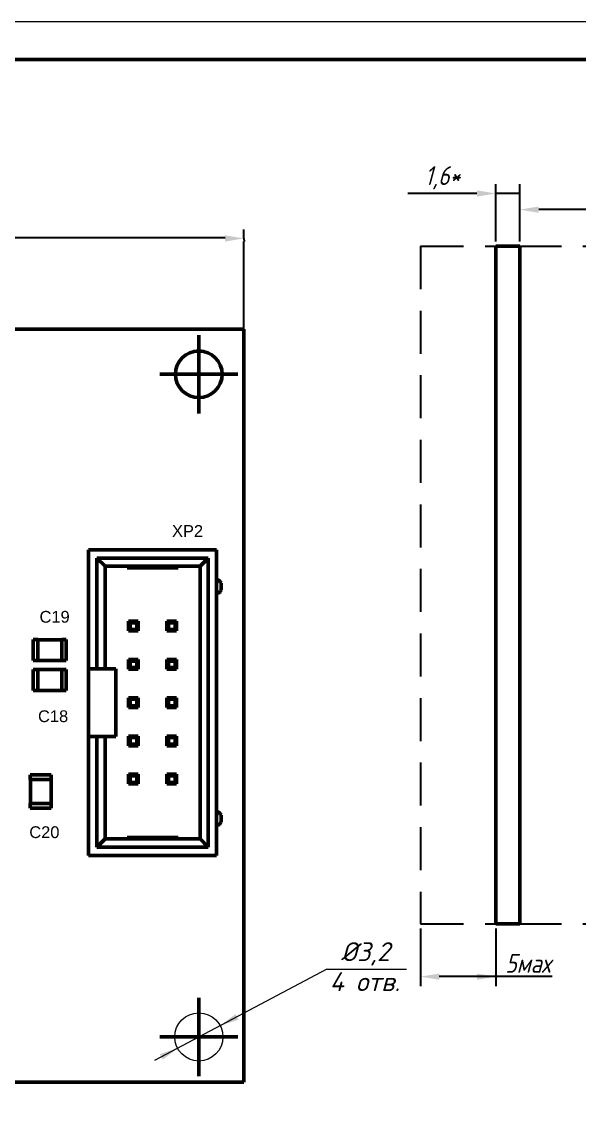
# Model space of a CAD drawing. Header units: millimetres. Extents: x 0 to 866, y 0 to 297.
# Drawn here: x 142.5 to 216.6, y 153 to 297 of the extents above; entities that cross this region are included whole.
import ezdxf

# ---------------------------------------------------------------- set-up
doc = ezdxf.new("R2010")
doc.units = ezdxf.units.MM
doc.linetypes.add('DASHED2', pattern=[9.525, 6.35, -3.175])
doc.layers.add('Dim', color=2, linetype='Continuous')
for name, color, linetype, lineweight in [('OSN25', 2, 'Continuous', 20), ('OSN50', 3, 'Continuous', 50), ('TEXT', 1, 'Continuous', 30)]:
    doc.layers.add(name, color=color, linetype=linetype, lineweight=lineweight)
doc.styles.add('Arial0', font='arial.ttf', dxfattribs={"height": 1.2192})
doc.styles.add('E', font='simplex.shx', dxfattribs={"width": 0.8, "oblique": 15})
doc.styles.add('ISOCPEUR1', font='isocpeui.ttf', dxfattribs={"height": 4.7625})

msp = doc.modelspace()

# ---------------------------------------------------------------- linework, layer by layer
at = {"layer": 'Dim'}
for p, q in [((205.51, 267.81), (205.51, 275.44)), ((208.71, 267.81), (208.71, 275.44)), ((208.71, 267.81), (208.71, 275.44)), ((203.01, 274.19), (193.84, 274.19)), ((208.71, 274.19), (205.51, 274.19)), ((232.51, 272.04), (211.21, 272.04)), ((172.05, 268.22), (172.05, 269.4)), ((53.06, 268.33), (161.03, 268.33)), ((161.03, 268.33), (169.55, 268.33)), ((172.05, 268.22), (172.08, 267.8)), ((172.06, 256.07), (172.06, 267.8)), ((195.51, 176.56), (195.51, 168.94)), ((205.51, 176.56), (205.51, 168.94)), ((213.01, 170.19), (198.01, 170.19))]:
    msp.add_line(p, q, dxfattribs=at)
at = {"layer": 'Dim', "linetype": 'DASHED2', "ltscale": 0.9}
for p, q in [((195.51, 267.19), (205.51, 267.19)), ((195.51, 267.19), (195.51, 177.19)), ((208.51, 267.19), (232.51, 267.19)), ((195.51, 177.19), (205.51, 177.19)), ((208.51, 177.19), (232.51, 177.19))]:
    msp.add_line(p, q, dxfattribs=at)
at = {"layer": 'Dim'}
for points in [[(203.01, 274.6), (203.01, 273.77), (205.51, 274.19)], [(211.21, 272.46), (211.21, 271.62), (208.71, 272.04)], [(169.55, 268.63), (169.55, 267.8), (172.05, 268.22)], [(198.01, 170.6), (198.01, 169.77), (195.51, 170.19)], [(203.01, 170.6), (203.01, 169.77), (205.51, 170.19)], [(171.31, 164.47), (170.92, 165.21), (168.9, 163.67)], [(161.26, 159.16), (160.87, 159.9), (163.28, 160.7)]]:
    msp.add_solid(points, dxfattribs=at)
at = {"layer": 'OSN25', "color": 2}
for p, q in [((166.06, 244.98), (166.06, 255.38)), ((160.86, 250.18), (171.26, 250.18)), ((183.06, 171.18), (193.64, 171.18)), ((166.06, 156.98), (166.06, 167.38)), ((160.86, 162.18), (171.26, 162.18))]:
    msp.add_line(p, q, dxfattribs=at)
at = {"layer": 'OSN25'}
for p, q in [((183.06, 171.18), (160.17, 159.04)), ((166.06, 162.18), (166.06, 162.18)), ((166.06, 162.18), (166.06, 162.18)), ((166.06, 162.18), (166.06, 162.18)), ((166.06, 162.18), (166.06, 162.18))]:
    msp.add_line(p, q, dxfattribs=at)
at = {"layer": 'OSN25', "linetype": 'Continuous'}
msp.add_lwpolyline([(0, 0), (420, 0), (420, 297), (0, 297)], close=True, dxfattribs=at)
at = {"layer": 'OSN25'}
msp.add_lwpolyline([(166.06, 162.18), (166.06, 162.18), (166.06, 162.18)], dxfattribs=at)
msp.add_circle((166.06, 162.18), 3.2, dxfattribs=at)
at = {"layer": 'OSN50'}
for p, q in [((205.51, 267.19), (205.51, 177.19)), ((208.71, 267.19), (205.51, 267.19)), ((208.71, 177.19), (208.71, 267.19)), ((205.51, 177.19), (208.71, 177.19))]:
    msp.add_line(p, q, dxfattribs=at)
at = {"layer": 'OSN50', "color": 3}
for p, q in [((49.06, 256.18), (172.06, 256.18)), ((166.06, 244.98), (166.06, 255.38)), ((172.06, 256.18), (172.06, 156.18)), ((160.86, 250.18), (171.26, 250.18)), ((168.42, 226.88), (151.42, 226.88)), ((151.42, 226.88), (151.42, 186.28)), ((151.42, 226.88), (151.42, 211.08)), ((151.42, 226.88), (168.42, 226.88)), ((168.42, 226.88), (151.42, 226.88)), ((151.42, 226.88), (151.42, 186.28)), ((151.42, 226.88), (151.42, 211.08)), ((151.42, 226.88), (168.42, 226.88)), ((168.42, 222.88), (168.42, 226.88)), ((168.42, 226.88), (168.42, 186.28)), ((168.42, 222.88), (168.42, 226.88)), ((168.42, 226.88), (168.42, 186.28)), ((152.52, 225.78), (167.32, 225.78)), ((152.52, 211.08), (152.52, 225.78)), ((152.52, 225.78), (153.62, 224.68)), ((152.52, 225.78), (167.32, 225.78)), ((152.52, 211.08), (152.52, 225.78)), ((152.52, 225.78), (153.62, 224.68)), ((166.22, 224.68), (167.32, 225.78)), ((166.22, 224.68), (167.32, 225.78)), ((167.32, 187.38), (167.32, 225.78)), ((167.32, 187.38), (167.32, 225.78)), ((153.62, 211.08), (153.62, 224.68)), ((153.62, 224.68), (166.22, 224.68)), ((153.62, 211.08), (153.62, 224.68)), ((153.62, 224.68), (166.22, 224.68)), ((156.52, 224.68), (156.52, 224.48)), ((156.52, 224.68), (156.52, 224.48)), ((156.52, 224.48), (163.32, 224.48)), ((156.52, 224.48), (163.32, 224.48)), ((163.32, 224.68), (163.32, 224.48)), ((163.32, 224.68), (163.32, 224.48)), ((166.22, 188.48), (166.22, 224.68)), ((166.22, 188.48), (166.22, 224.68)), ((168.56, 222.87), (168.42, 222.88)), ((168.42, 222.88), (168.56, 222.87)), ((168.56, 222.87), (168.42, 222.88)), ((168.42, 222.88), (168.56, 222.87)), ((168.68, 222.82), (168.56, 222.87)), ((168.56, 222.87), (168.68, 222.82)), ((168.68, 222.82), (168.56, 222.87)), ((168.56, 222.87), (168.68, 222.82)), ((168.8, 222.75), (168.68, 222.82)), ((168.68, 222.82), (168.8, 222.75)), ((168.8, 222.75), (168.68, 222.82)), ((168.68, 222.82), (168.8, 222.75)), ((168.89, 222.66), (168.8, 222.75)), ((168.8, 222.75), (168.89, 222.66)), ((168.89, 222.66), (168.8, 222.75)), ((168.8, 222.75), (168.89, 222.66)), ((168.96, 222.54), (168.89, 222.66)), ((168.89, 222.66), (168.96, 222.54)), ((168.96, 222.54), (168.89, 222.66)), ((168.89, 222.66), (168.96, 222.54)), ((169.01, 222.42), (168.96, 222.54)), ((168.96, 222.54), (169.01, 222.42)), ((169.01, 222.42), (168.96, 222.54)), ((168.96, 222.54), (169.01, 222.42)), ((169.02, 222.28), (169.01, 222.42)), ((169.01, 222.42), (169.02, 222.28)), ((169.02, 222.28), (169.01, 222.42)), ((169.01, 222.42), (169.02, 222.28)), ((169.02, 221.68), (169.02, 222.28)), ((169.02, 222.28), (169.02, 221.68)), ((169.02, 221.68), (169.02, 222.28)), ((169.02, 222.28), (169.02, 221.68)), ((168.42, 221.08), (168.56, 221.1)), ((168.42, 221.08), (168.56, 221.1)), ((168.42, 221.08), (168.56, 221.1)), ((168.42, 221.08), (168.56, 221.1)), ((168.42, 192.08), (168.42, 221.08)), ((168.42, 192.08), (168.42, 221.08)), ((168.56, 221.1), (168.68, 221.14)), ((168.56, 221.1), (168.68, 221.14)), ((168.56, 221.1), (168.68, 221.14)), ((168.56, 221.1), (168.68, 221.14)), ((168.68, 221.14), (168.8, 221.21)), ((168.68, 221.14), (168.8, 221.21)), ((168.68, 221.14), (168.8, 221.21)), ((168.68, 221.14), (168.8, 221.21)), ((168.8, 221.21), (168.89, 221.31)), ((168.8, 221.21), (168.89, 221.31)), ((168.8, 221.21), (168.89, 221.31)), ((168.8, 221.21), (168.89, 221.31)), ((168.89, 221.31), (168.96, 221.42)), ((168.89, 221.31), (168.96, 221.42)), ((168.89, 221.31), (168.96, 221.42)), ((168.89, 221.31), (168.96, 221.42)), ((168.96, 221.42), (169.01, 221.55)), ((168.96, 221.42), (169.01, 221.55)), ((168.96, 221.42), (169.01, 221.55)), ((168.96, 221.42), (169.01, 221.55)), ((169.01, 221.55), (169.02, 221.68)), ((169.01, 221.55), (169.02, 221.68)), ((169.01, 221.55), (169.02, 221.68)), ((169.01, 221.55), (169.02, 221.68)), ((156.74, 217.38), (156.94, 217.18)), ((156.74, 217.38), (156.74, 216.1)), ((156.74, 217.38), (158.02, 217.38)), ((156.74, 217.38), (156.94, 217.18)), ((156.74, 217.38), (156.74, 216.1)), ((156.74, 217.38), (158.02, 217.38)), ((156.74, 216.1), (156.94, 216.3)), ((156.74, 216.1), (156.94, 216.3)), ((156.74, 216.1), (158.02, 216.1)), ((156.74, 216.1), (158.02, 216.1)), ((156.94, 217.18), (156.94, 216.3)), ((156.94, 217.18), (157.82, 217.18)), ((156.94, 217.18), (156.94, 216.3)), ((156.94, 217.18), (157.82, 217.18)), ((156.94, 216.3), (157.82, 216.3)), ((156.94, 216.3), (157.82, 216.3)), ((157.82, 217.18), (158.02, 217.38)), ((157.82, 217.18), (158.02, 217.38)), ((157.82, 216.3), (157.82, 217.18)), ((157.82, 216.3), (157.82, 217.18)), ((157.82, 216.3), (158.02, 216.1)), ((157.82, 216.3), (158.02, 216.1)), ((158.02, 216.1), (158.02, 217.38)), ((158.02, 216.1), (158.02, 217.38)), ((161.82, 217.38), (162.02, 217.18)), ((161.82, 217.38), (161.82, 216.1)), ((161.82, 217.38), (163.1, 217.38)), ((161.82, 217.38), (162.02, 217.18)), ((161.82, 217.38), (161.82, 216.1)), ((161.82, 217.38), (163.1, 217.38)), ((161.82, 216.1), (162.02, 216.3)), ((161.82, 216.1), (162.02, 216.3)), ((161.82, 216.1), (163.1, 216.1)), ((161.82, 216.1), (163.1, 216.1)), ((162.02, 217.18), (162.02, 216.3)), ((162.02, 217.18), (162.9, 217.18)), ((162.02, 217.18), (162.02, 216.3)), ((162.02, 217.18), (162.9, 217.18)), ((162.02, 216.3), (162.9, 216.3)), ((162.02, 216.3), (162.9, 216.3)), ((162.9, 217.18), (163.1, 217.38)), ((162.9, 217.18), (163.1, 217.38)), ((162.9, 216.3), (162.9, 217.18)), ((162.9, 216.3), (162.9, 217.18)), ((162.9, 216.3), (163.1, 216.1)), ((162.9, 216.3), (163.1, 216.1)), ((163.1, 216.1), (163.1, 217.38)), ((163.1, 216.1), (163.1, 217.38)), ((144.66, 214.95), (144.06, 214.95)), ((144.06, 214.95), (144.06, 212.15)), ((144.06, 212.15), (144.06, 214.95)), ((144.66, 214.95), (144.06, 214.95)), ((144.66, 214.95), (144.06, 214.95)), ((144.06, 214.95), (144.06, 212.15)), ((144.06, 212.15), (144.06, 214.95)), ((144.66, 214.95), (144.06, 214.95)), ((144.66, 214.93), (144.66, 214.95)), ((144.66, 214.95), (144.66, 212.15)), ((144.66, 214.93), (144.66, 214.95)), ((144.66, 214.95), (144.66, 212.15)), ((147.86, 214.93), (144.66, 214.93)), ((147.86, 214.93), (144.66, 214.93)), ((147.86, 214.93), (144.66, 214.93)), ((147.86, 214.93), (144.66, 214.93)), ((148.46, 214.95), (147.86, 214.95)), ((147.86, 214.95), (147.86, 214.93)), ((148.46, 214.95), (147.86, 214.95)), ((147.86, 212.15), (147.86, 214.95)), ((148.46, 214.95), (147.86, 214.95)), ((147.86, 214.95), (147.86, 214.93)), ((148.46, 214.95), (147.86, 214.95)), ((147.86, 212.15), (147.86, 214.95)), ((148.46, 212.15), (148.46, 214.95)), ((148.46, 212.15), (148.46, 214.95)), ((148.46, 212.15), (148.46, 214.95)), ((148.46, 212.15), (148.46, 214.95)), ((144.06, 212.15), (144.66, 212.15)), ((144.66, 212.15), (144.06, 212.15)), ((144.06, 212.15), (144.66, 212.15)), ((144.66, 212.15), (144.06, 212.15)), ((144.66, 212.15), (144.66, 212.17)), ((144.66, 212.17), (147.86, 212.17)), ((147.86, 212.17), (144.66, 212.17)), ((144.66, 212.15), (144.66, 212.17)), ((144.66, 212.17), (147.86, 212.17)), ((147.86, 212.17), (144.66, 212.17)), ((147.86, 212.17), (147.86, 212.15)), ((147.86, 212.17), (147.86, 212.15)), ((147.86, 212.15), (148.46, 212.15)), ((148.46, 212.15), (147.86, 212.15)), ((147.86, 212.15), (148.46, 212.15)), ((148.46, 212.15), (147.86, 212.15)), ((156.74, 212.3), (156.94, 212.1)), ((156.74, 212.3), (156.74, 211.02)), ((156.74, 212.3), (158.02, 212.3)), ((156.74, 212.3), (156.94, 212.1)), ((156.74, 212.3), (156.74, 211.02)), ((156.74, 212.3), (158.02, 212.3)), ((156.94, 212.1), (156.94, 211.22)), ((156.94, 212.1), (157.82, 212.1)), ((156.94, 212.1), (156.94, 211.22)), ((156.94, 212.1), (157.82, 212.1)), ((157.82, 212.1), (158.02, 212.3)), ((157.82, 212.1), (158.02, 212.3)), ((157.82, 211.22), (157.82, 212.1)), ((157.82, 211.22), (157.82, 212.1)), ((158.02, 211.02), (158.02, 212.3)), ((158.02, 211.02), (158.02, 212.3)), ((161.82, 212.3), (162.02, 212.1)), ((161.82, 212.3), (161.82, 211.02)), ((161.82, 212.3), (163.1, 212.3)), ((161.82, 212.3), (162.02, 212.1)), ((161.82, 212.3), (161.82, 211.02)), ((161.82, 212.3), (163.1, 212.3)), ((162.02, 212.1), (162.02, 211.22)), ((162.02, 212.1), (162.9, 212.1)), ((162.02, 212.1), (162.02, 211.22)), ((162.02, 212.1), (162.9, 212.1)), ((162.9, 212.1), (163.1, 212.3)), ((162.9, 212.1), (163.1, 212.3)), ((162.9, 211.22), (162.9, 212.1)), ((162.9, 211.22), (162.9, 212.1)), ((163.1, 211.02), (163.1, 212.3)), ((163.1, 211.02), (163.1, 212.3)), ((144.06, 210.98), (144.06, 208.18)), ((144.66, 210.98), (144.06, 210.98)), ((144.06, 210.98), (144.66, 210.98)), ((144.06, 210.98), (144.06, 208.18)), ((144.06, 210.98), (144.06, 208.18)), ((144.66, 210.98), (144.06, 210.98)), ((144.06, 210.98), (144.66, 210.98)), ((144.06, 210.98), (144.06, 208.18)), ((144.66, 210.96), (144.66, 210.98)), ((144.66, 210.98), (144.66, 208.18)), ((144.66, 210.96), (144.66, 210.98)), ((144.66, 210.98), (144.66, 208.18)), ((147.86, 210.96), (144.66, 210.96)), ((144.66, 210.96), (147.86, 210.96)), ((147.86, 210.96), (144.66, 210.96)), ((144.66, 210.96), (147.86, 210.96)), ((148.46, 210.98), (147.86, 210.98)), ((147.86, 210.98), (147.86, 210.96)), ((147.86, 210.98), (148.46, 210.98)), ((147.86, 208.18), (147.86, 210.98)), ((148.46, 210.98), (147.86, 210.98)), ((147.86, 210.98), (147.86, 210.96)), ((147.86, 210.98), (148.46, 210.98)), ((147.86, 208.18), (147.86, 210.98)), ((148.46, 208.18), (148.46, 210.98)), ((148.46, 210.98), (148.46, 208.18)), ((148.46, 208.18), (148.46, 210.98)), ((148.46, 210.98), (148.46, 208.18)), ((151.42, 211.08), (152.52, 211.08)), ((151.42, 211.08), (151.42, 202.08)), ((151.42, 211.08), (152.52, 211.08)), ((151.42, 211.08), (151.42, 202.08)), ((152.52, 211.08), (153.62, 211.08)), ((152.52, 211.08), (153.62, 211.08)), ((152.52, 211.08), (153.62, 211.08)), ((152.52, 211.08), (153.62, 211.08)), ((153.62, 211.08), (155.02, 211.08)), ((153.62, 211.08), (155.02, 211.08)), ((155.02, 202.08), (155.02, 211.08)), ((155.02, 202.08), (155.02, 211.08)), ((156.74, 211.02), (156.94, 211.22)), ((156.74, 211.02), (156.94, 211.22)), ((156.74, 211.02), (158.02, 211.02)), ((156.74, 211.02), (158.02, 211.02)), ((156.94, 211.22), (157.82, 211.22)), ((156.94, 211.22), (157.82, 211.22)), ((157.82, 211.22), (158.02, 211.02)), ((157.82, 211.22), (158.02, 211.02)), ((161.82, 211.02), (162.02, 211.22)), ((161.82, 211.02), (162.02, 211.22)), ((161.82, 211.02), (163.1, 211.02)), ((161.82, 211.02), (163.1, 211.02)), ((162.02, 211.22), (162.9, 211.22)), ((162.02, 211.22), (162.9, 211.22)), ((162.9, 211.22), (163.1, 211.02)), ((162.9, 211.22), (163.1, 211.02)), ((144.06, 208.18), (144.66, 208.18)), ((144.06, 208.18), (144.66, 208.18)), ((144.06, 208.18), (144.66, 208.18)), ((144.06, 208.18), (144.66, 208.18)), ((144.66, 208.18), (144.66, 208.2)), ((144.66, 208.2), (147.86, 208.2)), ((144.66, 208.2), (147.86, 208.2)), ((144.66, 208.18), (144.66, 208.2)), ((144.66, 208.2), (147.86, 208.2)), ((144.66, 208.2), (147.86, 208.2)), ((147.86, 208.2), (147.86, 208.18)), ((147.86, 208.2), (147.86, 208.18)), ((147.86, 208.18), (148.46, 208.18)), ((147.86, 208.18), (148.46, 208.18)), ((147.86, 208.18), (148.46, 208.18)), ((147.86, 208.18), (148.46, 208.18)), ((156.74, 207.22), (156.94, 207.02)), ((156.74, 207.22), (156.74, 205.94)), ((156.74, 207.22), (158.02, 207.22)), ((156.74, 207.22), (156.94, 207.02)), ((156.74, 207.22), (156.74, 205.94)), ((156.74, 207.22), (158.02, 207.22)), ((156.74, 205.94), (156.94, 206.14)), ((156.74, 205.94), (156.94, 206.14)), ((156.94, 207.02), (156.94, 206.14)), ((156.94, 207.02), (157.82, 207.02)), ((156.94, 207.02), (156.94, 206.14)), ((156.94, 207.02), (157.82, 207.02)), ((156.94, 206.14), (157.82, 206.14)), ((156.94, 206.14), (157.82, 206.14)), ((157.82, 207.02), (158.02, 207.22)), ((157.82, 207.02), (158.02, 207.22)), ((157.82, 207.02), (157.82, 206.14)), ((157.82, 207.02), (157.82, 206.14)), ((157.82, 206.14), (158.02, 205.94)), ((157.82, 206.14), (158.02, 205.94)), ((158.02, 205.94), (158.02, 207.22)), ((158.02, 205.94), (158.02, 207.22)), ((161.82, 207.22), (162.02, 207.02)), ((161.82, 205.94), (161.82, 207.22)), ((161.82, 207.22), (163.1, 207.22)), ((161.82, 207.22), (162.02, 207.02)), ((161.82, 205.94), (161.82, 207.22)), ((161.82, 207.22), (163.1, 207.22)), ((161.82, 205.94), (162.02, 206.14)), ((161.82, 205.94), (162.02, 206.14)), ((162.02, 207.02), (162.02, 206.14)), ((162.02, 207.02), (162.9, 207.02)), ((162.02, 207.02), (162.02, 206.14)), ((162.02, 207.02), (162.9, 207.02)), ((162.02, 206.14), (162.9, 206.14)), ((162.02, 206.14), (162.9, 206.14)), ((162.9, 207.02), (163.1, 207.22)), ((162.9, 207.02), (163.1, 207.22)), ((162.9, 207.02), (162.9, 206.14)), ((162.9, 207.02), (162.9, 206.14)), ((162.9, 206.14), (163.1, 205.94)), ((162.9, 206.14), (163.1, 205.94)), ((163.1, 207.22), (163.1, 205.94)), ((163.1, 207.22), (163.1, 205.94)), ((156.74, 205.94), (158.02, 205.94)), ((156.74, 205.94), (158.02, 205.94)), ((161.82, 205.94), (163.1, 205.94)), ((161.82, 205.94), (163.1, 205.94)), ((151.42, 202.08), (152.52, 202.08)), ((151.42, 202.08), (151.42, 186.28)), ((151.42, 202.08), (152.52, 202.08)), ((151.42, 202.08), (151.42, 186.28)), ((152.52, 202.08), (153.62, 202.08)), ((152.52, 202.08), (153.62, 202.08)), ((152.52, 187.38), (152.52, 202.08)), ((152.52, 202.08), (153.62, 202.08)), ((152.52, 202.08), (153.62, 202.08)), ((152.52, 187.38), (152.52, 202.08)), ((153.62, 188.48), (153.62, 202.08)), ((153.62, 202.08), (155.02, 202.08)), ((153.62, 188.48), (153.62, 202.08)), ((153.62, 202.08), (155.02, 202.08)), ((156.74, 202.14), (156.94, 201.94)), ((156.74, 202.14), (156.74, 200.86)), ((156.74, 202.14), (158.02, 202.14)), ((156.74, 202.14), (156.94, 201.94)), ((156.74, 202.14), (156.74, 200.86)), ((156.74, 202.14), (158.02, 202.14)), ((156.94, 201.94), (156.94, 201.06)), ((156.94, 201.94), (157.82, 201.94)), ((156.94, 201.94), (156.94, 201.06)), ((156.94, 201.94), (157.82, 201.94)), ((157.82, 201.94), (158.02, 202.14)), ((157.82, 201.94), (158.02, 202.14)), ((157.82, 201.06), (157.82, 201.94)), ((157.82, 201.06), (157.82, 201.94)), ((158.02, 202.14), (158.02, 200.86)), ((158.02, 202.14), (158.02, 200.86)), ((161.82, 202.14), (162.02, 201.94)), ((161.82, 202.14), (161.82, 200.86)), ((161.82, 202.14), (163.1, 202.14)), ((161.82, 202.14), (162.02, 201.94)), ((161.82, 202.14), (161.82, 200.86)), ((161.82, 202.14), (163.1, 202.14)), ((162.02, 201.94), (162.02, 201.06)), ((162.02, 201.94), (162.9, 201.94)), ((162.02, 201.94), (162.02, 201.06)), ((162.02, 201.94), (162.9, 201.94)), ((162.9, 201.94), (163.1, 202.14)), ((162.9, 201.94), (163.1, 202.14)), ((162.9, 201.06), (162.9, 201.94)), ((162.9, 201.06), (162.9, 201.94)), ((163.1, 200.86), (163.1, 202.14)), ((163.1, 200.86), (163.1, 202.14)), ((156.74, 200.86), (156.94, 201.06)), ((156.74, 200.86), (156.94, 201.06)), ((156.74, 200.86), (158.02, 200.86)), ((156.74, 200.86), (158.02, 200.86)), ((156.94, 201.06), (157.82, 201.06)), ((156.94, 201.06), (157.82, 201.06)), ((157.82, 201.06), (158.02, 200.86)), ((157.82, 201.06), (158.02, 200.86)), ((161.82, 200.86), (162.02, 201.06)), ((161.82, 200.86), (162.02, 201.06)), ((161.82, 200.86), (163.1, 200.86)), ((161.82, 200.86), (163.1, 200.86)), ((162.02, 201.06), (162.9, 201.06)), ((162.02, 201.06), (162.9, 201.06)), ((162.9, 201.06), (163.1, 200.86)), ((162.9, 201.06), (163.1, 200.86)), ((146.46, 196.98), (143.66, 196.98)), ((143.66, 196.98), (143.66, 196.38)), ((143.66, 196.98), (143.66, 196.38)), ((146.46, 196.98), (143.66, 196.98)), ((146.46, 196.98), (143.66, 196.98)), ((143.66, 196.98), (143.66, 196.38)), ((143.66, 196.98), (143.66, 196.38)), ((146.46, 196.98), (143.66, 196.98)), ((143.66, 196.38), (143.68, 196.38)), ((146.46, 196.38), (143.66, 196.38)), ((143.66, 196.38), (143.68, 196.38)), ((146.46, 196.38), (143.66, 196.38)), ((143.68, 196.38), (143.68, 193.18)), ((143.68, 196.38), (143.68, 193.18)), ((143.68, 196.38), (143.68, 193.18)), ((143.68, 196.38), (143.68, 193.18)), ((146.44, 193.18), (146.44, 196.38)), ((146.44, 196.38), (146.46, 196.38)), ((146.44, 196.38), (146.44, 193.18)), ((146.44, 193.18), (146.44, 196.38)), ((146.44, 196.38), (146.46, 196.38)), ((146.44, 196.38), (146.44, 193.18)), ((146.46, 196.38), (146.46, 196.98)), ((146.46, 196.98), (146.46, 196.38)), ((146.46, 196.38), (146.46, 196.98)), ((146.46, 196.98), (146.46, 196.38)), ((156.74, 197.06), (156.94, 196.86)), ((156.74, 197.06), (156.74, 195.78)), ((156.74, 197.06), (158.02, 197.06)), ((156.74, 197.06), (156.94, 196.86)), ((156.74, 197.06), (156.74, 195.78)), ((156.74, 197.06), (158.02, 197.06)), ((156.74, 195.78), (156.94, 195.98)), ((156.74, 195.78), (156.94, 195.98)), ((156.94, 196.86), (156.94, 195.98)), ((156.94, 196.86), (157.82, 196.86)), ((156.94, 196.86), (156.94, 195.98)), ((156.94, 196.86), (157.82, 196.86)), ((156.94, 195.98), (157.82, 195.98)), ((156.94, 195.98), (157.82, 195.98)), ((157.82, 196.86), (158.02, 197.06)), ((157.82, 196.86), (158.02, 197.06)), ((157.82, 195.98), (157.82, 196.86)), ((157.82, 195.98), (157.82, 196.86)), ((157.82, 195.98), (158.02, 195.78)), ((157.82, 195.98), (158.02, 195.78)), ((158.02, 195.78), (158.02, 197.06)), ((158.02, 195.78), (158.02, 197.06)), ((161.82, 197.06), (162.02, 196.86)), ((161.82, 197.06), (161.82, 195.78)), ((161.82, 197.06), (163.1, 197.06)), ((161.82, 197.06), (162.02, 196.86)), ((161.82, 197.06), (161.82, 195.78)), ((161.82, 197.06), (163.1, 197.06)), ((161.82, 195.78), (162.02, 195.98)), ((161.82, 195.78), (162.02, 195.98)), ((162.02, 196.86), (162.02, 195.98)), ((162.02, 196.86), (162.9, 196.86)), ((162.02, 196.86), (162.02, 195.98)), ((162.02, 196.86), (162.9, 196.86)), ((162.02, 195.98), (162.9, 195.98)), ((162.02, 195.98), (162.9, 195.98)), ((162.9, 196.86), (163.1, 197.06)), ((162.9, 196.86), (163.1, 197.06)), ((162.9, 195.98), (162.9, 196.86)), ((162.9, 195.98), (162.9, 196.86)), ((162.9, 195.98), (163.1, 195.78)), ((162.9, 195.98), (163.1, 195.78)), ((163.1, 195.78), (163.1, 197.06)), ((163.1, 195.78), (163.1, 197.06)), ((156.74, 195.78), (158.02, 195.78)), ((156.74, 195.78), (158.02, 195.78)), ((161.82, 195.78), (163.1, 195.78)), ((161.82, 195.78), (163.1, 195.78)), ((143.68, 193.18), (143.66, 193.18)), ((143.66, 193.18), (143.66, 192.58)), ((143.66, 193.18), (143.66, 192.58)), ((143.66, 193.18), (146.46, 193.18)), ((143.68, 193.18), (143.66, 193.18)), ((143.66, 193.18), (143.66, 192.58)), ((143.66, 193.18), (143.66, 192.58)), ((143.66, 193.18), (146.46, 193.18)), ((146.46, 193.18), (146.44, 193.18)), ((146.46, 193.18), (146.44, 193.18)), ((146.46, 192.58), (146.46, 193.18)), ((146.46, 193.18), (146.46, 192.58)), ((146.46, 192.58), (146.46, 193.18)), ((146.46, 193.18), (146.46, 192.58)), ((143.66, 192.58), (146.46, 192.58)), ((146.46, 192.58), (143.66, 192.58)), ((143.66, 192.58), (146.46, 192.58)), ((146.46, 192.58), (143.66, 192.58)), ((168.56, 192.07), (168.42, 192.08)), ((168.42, 192.08), (168.56, 192.07)), ((168.56, 192.07), (168.42, 192.08)), ((168.42, 192.08), (168.56, 192.07)), ((168.68, 192.02), (168.56, 192.07)), ((168.56, 192.07), (168.68, 192.02)), ((168.68, 192.02), (168.56, 192.07)), ((168.56, 192.07), (168.68, 192.02)), ((168.8, 191.95), (168.68, 192.02)), ((168.68, 192.02), (168.8, 191.95)), ((168.8, 191.95), (168.68, 192.02)), ((168.68, 192.02), (168.8, 191.95)), ((168.89, 191.86), (168.8, 191.95)), ((168.8, 191.95), (168.89, 191.86)), ((168.89, 191.86), (168.8, 191.95)), ((168.8, 191.95), (168.89, 191.86)), ((168.96, 191.74), (168.89, 191.86)), ((168.89, 191.86), (168.96, 191.74)), ((168.96, 191.74), (168.89, 191.86)), ((168.89, 191.86), (168.96, 191.74)), ((169.01, 191.62), (168.96, 191.74)), ((168.96, 191.74), (169.01, 191.62)), ((169.01, 191.62), (168.96, 191.74)), ((168.96, 191.74), (169.01, 191.62)), ((169.02, 191.48), (169.01, 191.62)), ((169.01, 191.62), (169.02, 191.48)), ((169.02, 191.48), (169.01, 191.62)), ((169.01, 191.62), (169.02, 191.48)), ((168.42, 190.28), (168.56, 190.3)), ((168.42, 190.28), (168.56, 190.3)), ((168.42, 190.28), (168.56, 190.3)), ((168.42, 190.28), (168.56, 190.3)), ((168.42, 186.28), (168.42, 190.28)), ((168.42, 186.28), (168.42, 190.28)), ((168.56, 190.3), (168.68, 190.34)), ((168.56, 190.3), (168.68, 190.34)), ((168.56, 190.3), (168.68, 190.34)), ((168.56, 190.3), (168.68, 190.34)), ((168.68, 190.34), (168.8, 190.41)), ((168.68, 190.34), (168.8, 190.41)), ((168.68, 190.34), (168.8, 190.41)), ((168.68, 190.34), (168.8, 190.41)), ((168.8, 190.41), (168.89, 190.51)), ((168.8, 190.41), (168.89, 190.51)), ((168.8, 190.41), (168.89, 190.51)), ((168.8, 190.41), (168.89, 190.51)), ((168.89, 190.51), (168.96, 190.62)), ((168.89, 190.51), (168.96, 190.62)), ((168.89, 190.51), (168.96, 190.62)), ((168.89, 190.51), (168.96, 190.62)), ((168.96, 190.62), (169.01, 190.75)), ((168.96, 190.62), (169.01, 190.75)), ((168.96, 190.62), (169.01, 190.75)), ((168.96, 190.62), (169.01, 190.75)), ((169.01, 190.75), (169.02, 190.88)), ((169.01, 190.75), (169.02, 190.88)), ((169.01, 190.75), (169.02, 190.88)), ((169.01, 190.75), (169.02, 190.88)), ((169.02, 190.88), (169.02, 191.48)), ((169.02, 191.48), (169.02, 190.88)), ((169.02, 190.88), (169.02, 191.48)), ((169.02, 191.48), (169.02, 190.88)), ((156.52, 188.68), (163.32, 188.68)), ((156.52, 188.68), (156.52, 188.48)), ((156.52, 188.68), (163.32, 188.68)), ((156.52, 188.68), (156.52, 188.48)), ((163.32, 188.68), (163.32, 188.48)), ((163.32, 188.68), (163.32, 188.48)), ((152.52, 187.38), (153.62, 188.48)), ((152.52, 187.38), (153.62, 188.48)), ((152.52, 187.38), (167.32, 187.38)), ((152.52, 187.38), (167.32, 187.38)), ((153.62, 188.48), (166.22, 188.48)), ((153.62, 188.48), (166.22, 188.48)), ((166.22, 188.48), (167.32, 187.38)), ((166.22, 188.48), (167.32, 187.38)), ((151.42, 186.28), (168.42, 186.28)), ((151.42, 186.28), (168.42, 186.28)), ((151.42, 186.28), (168.42, 186.28)), ((151.42, 186.28), (168.42, 186.28)), ((166.06, 156.98), (166.06, 167.38)), ((160.86, 162.18), (171.26, 162.18)), ((172.06, 156.18), (48.69, 156.18))]:
    msp.add_line(p, q, dxfattribs=at)
at = {"layer": 'OSN50', "linetype": 'Continuous'}
msp.add_lwpolyline([(20, 5), (415, 5), (415, 292), (20, 292)], close=True, dxfattribs=at)
at = {"layer": 'OSN50', "color": 3}
for start, end in [(90, 180), (0, 90), (180, 270), (270, 0)]:
    msp.add_arc((166.06, 250.18), 3.1, start, end, dxfattribs=at)

# ---------------------------------------------------------------- texts
at = {"layer": 'TEXT', "color": 1}
for s, height, style, p in [('XP2', 1.563, 'Arial0', (162.5, 228.59)), ('C19', 1.563, 'Arial0', (144.9, 217.19)), ('C18', 1.563, 'Arial0', (144.7, 203.99)), ('C20', 1.563, 'Arial0', (143.54, 188.59)), ('Ø3,2', 2.507, 'ISOCPEUR1', (184.94, 172.25)), ('4 отв.', 2.507, 'ISOCPEUR1', (183.45, 168.27))]:
    msp.add_text(s, height=height, dxfattribs=dict(at, style=style)).set_placement(p)
at = {"layer": 'TEXT', "char_height": 2.5, "attachment_point": 5, "style": 'E'}
for s, insert in [('1,6*', (198.43, 276.27)), ('5мах', (209.76, 171.95))]:
    msp.add_mtext(s, dxfattribs=dict(at, insert=insert))

doc.saveas('drawing.dxf')
